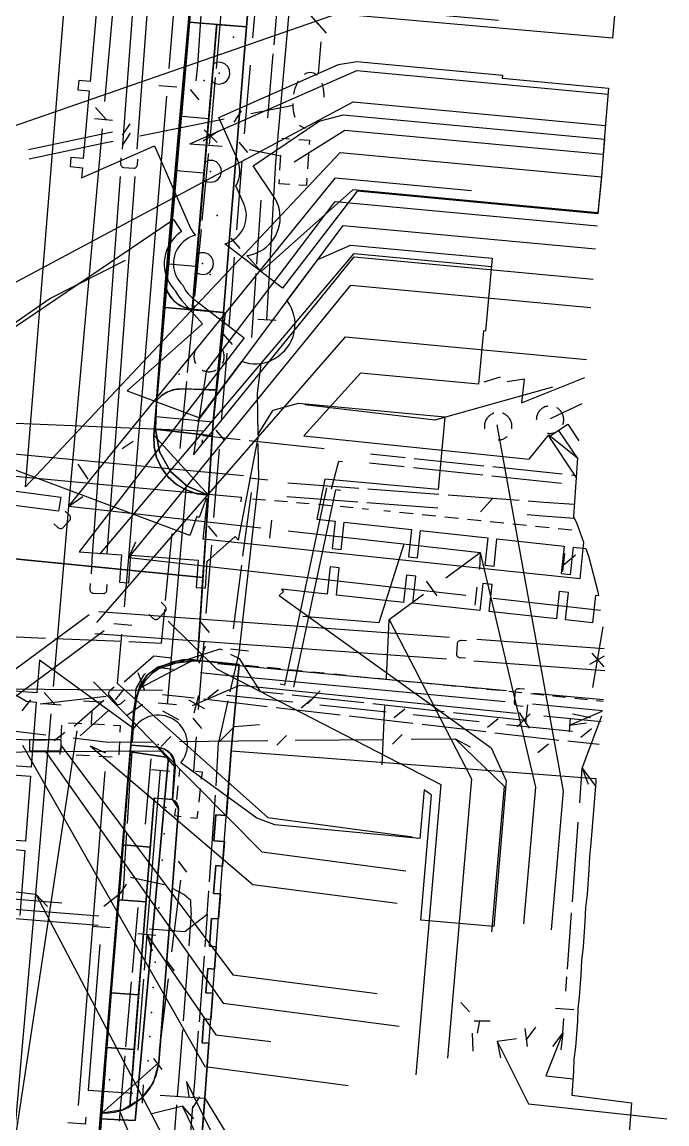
# Model space of a CAD drawing. Header units: metres. Extents: x 4550 to 4731, y 10605 to 11772.
# Drawn here: x 4633.3 to 4668.5, y 10907.3 to 10967.5 of the extents above; entities that cross this region are included whole.
import ezdxf

# ---------------------------------------------------------------- set-up
doc = ezdxf.new("R2010")
doc.units = ezdxf.units.M
for name, color, linetype in [('BOUNDARY', 7, 'Continuous'), ('BUILDING', 7, 'Continuous'), ('BUSH', 7, 'Continuous'), ('CURB', 7, 'Continuous'), ('ELECTR_CABLE', 7, 'Continuous'), ('ELECTR_CABLE_COMM', 7, 'Continuous'), ('GAS', 7, 'Continuous'), ('GRASS', 7, 'Continuous'), ('GROUND', 7, 'Continuous'), ('HEAT', 7, 'Continuous'), ('LAMP', 7, 'Continuous'), ('ROAD', 7, 'Continuous'), ('SEWER', 7, 'Continuous'), ('SIDEWALK_PATH', 7, 'Continuous'), ('TREE', 7, 'Continuous'), ('WATER_PIPELINE', 7, 'Continuous')]:
    doc.layers.add(name, color=color, linetype=linetype)

msp = doc.modelspace()

# ---------------------------------------------------------------- linework, layer by layer
at = {"layer": 'BOUNDARY'}
msp.add_lwpolyline([(4646.681, 10980.79), (4645.53, 10967.242), (4644.271, 10951.631), (4643.71, 10945.645), (4643.446, 10941.653), (4642.847, 10932.616), (4645.136, 10932.388), (4644.696, 10927.674), (4644.426, 10924.135), (4643.86, 10924.178), (4643.749, 10922.75), (4644.317, 10922.706), (4644.213, 10921.371), (4643.845, 10921.4), (4643.727, 10919.872), (4644.098, 10919.843), (4643.994, 10918.481), (4643.621, 10918.51), (4643.503, 10916.982), (4643.878, 10916.953), (4643.785, 10915.737), (4643.409, 10915.766), (4643.306, 10914.444), (4643.684, 10914.414), (4643.575, 10912.987), (4643.195, 10913.016), (4643.096, 10911.712), (4643.475, 10911.683), (4643.096, 10906.712)], dxfattribs=at)
at = {"layer": 'BUILDING'}
msp.add_lwpolyline([(4644.696, 10927.674), (4664.641, 10926.152), (4664.625, 10925.983), (4664.368, 10922.613), (4664.278, 10921.898), (4664.257, 10921.161), (4664.154, 10919.826), (4664.061, 10919.101), (4664.04, 10918.321), (4663.936, 10916.958), (4663.84, 10916.198), (4663.82, 10915.431), (4663.727, 10914.215), (4663.644, 10913.556), (4663.626, 10912.892), (4663.517, 10911.465), (4663.435, 10910.815), (4663.417, 10910.16), (4663.318, 10908.853), (4666.58, 10908.431), (4665.055, 10888.461), (4641.838, 10890.233)], close=True, dxfattribs=at)
at = {"layer": 'BUSH'}
for p in [(4641.125, 10924.567), (4641.024, 10923.133), (4640.923, 10921.699), (4640.738, 10919.089), (4640.529, 10916.11), (4640.433, 10914.739), (4640.336, 10913.367), (4640.243, 10912.044), (4640.151, 10910.72)]:
    msp.add_point(p, dxfattribs=at)
at = {"layer": 'CURB'}
for points in [[(4644.558, 10992.491), (4641.066, 10951.904)], [(4642.437, 10967.503), (4645.53, 10967.247)], [(4643.903, 10967.379), (4642.57, 10951.765)], [(4641.066, 10951.904), (4640.7, 10947.66), (4640.551, 10945.922)], [(4644.271, 10951.631), (4641.066, 10951.904)], [(4640.465, 10944.919), (4643.446, 10941.653)], [(4645.863, 10941.451), (4646.564, 10941.393)], [(4647.062, 10941.351), (4647.763, 10941.293)], [(4648.262, 10941.252), (4648.963, 10941.193)], [(4649.461, 10941.152), (4649.8, 10941.124), (4650.161, 10941.088)], [(4650.659, 10941.039), (4651.359, 10940.97)], [(4651.856, 10940.921), (4652.206, 10940.887)], [(4653.4, 10940.751), (4653.03, 10940.789)], [(4654.64, 10940.623), (4653.898, 10940.699)], [(4655.879, 10940.494), (4655.137, 10940.571)], [(4657.118, 10940.366), (4656.376, 10940.443)], [(4658.357, 10940.238), (4657.615, 10940.315)], [(4659.596, 10940.11), (4658.854, 10940.186)], [(4660.835, 10939.981), (4660.093, 10940.058)], [(4662.074, 10939.853), (4661.333, 10939.93)], [(4663.314, 10939.725), (4662.572, 10939.802)], [(4642.648, 10932.636), (4639.733, 10931.116)], [(4642.648, 10932.636), (4642.847, 10932.616)], [(4645.478, 10932.354), (4646.18, 10932.284)], [(4646.678, 10932.234), (4647.38, 10932.164)], [(4647.878, 10932.114), (4648.58, 10932.044)], [(4649.078, 10931.995), (4649.781, 10931.925)], [(4650.278, 10931.875), (4650.494, 10931.854), (4650.981, 10931.805)], [(4651.478, 10931.755), (4652.181, 10931.685)], [(4652.678, 10931.636), (4653.381, 10931.565)], [(4653.878, 10931.516), (4654.581, 10931.446)], [(4655.079, 10931.396), (4655.376, 10931.366), (4655.781, 10931.326)], [(4656.279, 10931.276), (4656.697, 10931.235), (4656.808, 10931.224), (4656.981, 10931.207)], [(4657.479, 10931.16), (4658.182, 10931.093)], [(4658.68, 10931.046), (4659.383, 10930.98)], [(4659.881, 10930.933), (4660.025, 10930.919), (4660.583, 10930.86)], [(4661.08, 10930.807), (4661.782, 10930.732)], [(4662.279, 10930.679), (4662.981, 10930.604)], [(4663.479, 10930.551), (4664.181, 10930.476)], [(4664.678, 10930.423), (4665.036, 10930.385)], [(4639.208, 10927.978), (4639.36, 10929.888)], [(4636.363, 10892.121), (4637.32, 10904.181), (4637.613, 10907.868), (4639.208, 10927.978)], [(4640.704, 10927.859), (4639.208, 10927.978)], [(4641.621, 10926.783), (4640.704, 10927.859)], [(4641.482, 10924.992), (4641.621, 10926.783)], [(4641.483, 10925.005), (4640.483, 10925.084), (4639.144, 10908.204)], [(4641.482, 10924.992), (4641.803, 10924.486)], [(4640.731, 10910.634), (4641.803, 10924.486)], [(4637.613, 10907.868), (4640.731, 10910.634)]]:
    msp.add_lwpolyline(points, dxfattribs=at)
at = {"layer": 'ELECTR_CABLE'}
for points in [[(4646.645, 10951.224), (4647.141, 10959.843), (4650.687, 10999.681)], [(4647.036, 10966.266), (4647.34, 10969.764)], [(4643.879, 10964.976), (4644.195, 10968.636)], [(4646.689, 10962.269), (4646.993, 10965.767)], [(4643.51, 10960.818), (4643.614, 10961.895), (4643.836, 10964.477)], [(4643.154, 10961.021), (4643.99, 10961.571)], [(4643.209, 10961.619), (4643.929, 10960.924)], [(4643.109, 10956.664), (4643.452, 10960.225), (4643.461, 10960.32)], [(4646.097, 10954.269), (4646.337, 10957.772)], [(4642.708, 10952.509), (4643.061, 10956.166)], [(4645.823, 10950.268), (4646.063, 10953.77)], [(4642.307, 10948.354), (4642.66, 10952.011)], [(4647.144, 10951.195), (4646.146, 10951.253)], [(4646.165, 10944.952), (4646.134, 10947.215), (4646.337, 10948.809)], [(4641.907, 10944.2), (4642.259, 10947.856)], [(4630.253, 10945.689), (4639.096, 10945.33), (4643.143, 10945.165)], [(4626.826, 10944.464), (4638.974, 10943.323), (4645.371, 10942.722)], [(4643.112, 10944.416), (4643.123, 10944.665)], [(4643.133, 10944.915), (4645.179, 10944.691)], [(4645.676, 10944.636), (4649.769, 10944.188)], [(4646.198, 10942.518), (4646.172, 10944.453)], [(4652.312, 10943.909), (4654.21, 10943.709)], [(4626.74, 10943.266), (4638.861, 10942.128), (4645.259, 10941.528)], [(4636.299, 10943.347), (4636.851, 10942.513)], [(4650.173, 10941.997), (4650.582, 10943.5), (4650.774, 10943.49)], [(4652.26, 10943.411), (4654.159, 10943.212)], [(4654.707, 10943.657), (4658.503, 10943.258)], [(4654.656, 10943.159), (4658.453, 10942.76)], [(4658.951, 10942.708), (4662.748, 10942.308)], [(4659.001, 10943.205), (4662.797, 10942.806)], [(4663.294, 10942.754), (4663.56, 10942.726)], [(4641.2, 10930.226), (4642.25, 10942.189)], [(4645.148, 10933.18), (4646.198, 10942.518)], [(4646.695, 10942.462), (4645.701, 10942.574)], [(4647.623, 10931.255), (4649.929, 10942.049)], [(4647.784, 10942.316), (4651.668, 10942.024)], [(4645.235, 10941.279), (4645.259, 10941.528)], [(4645.336, 10938.315), (4645.795, 10941.796)], [(4647.728, 10941.568), (4651.613, 10941.276)], [(4648.111, 10931.151), (4650.417, 10941.945)], [(4650.662, 10941.892), (4650.417, 10941.945)], [(4652.166, 10941.986), (4656.05, 10941.694)], [(4656.549, 10941.657), (4660.433, 10941.365)], [(4659.009, 10941.473), (4658.33, 10940.739)], [(4652.111, 10941.238), (4655.996, 10940.946)], [(4660.931, 10941.328), (4661.782, 10941.264), (4663.456, 10941.147)], [(4660.878, 10940.58), (4661.727, 10940.516), (4663.449, 10940.396)], [(4641.105, 10935.89), (4641.458, 10939.547)], [(4644.811, 10934.339), (4645.27, 10937.82)], [(4640.881, 10933.564), (4641.057, 10935.392)], [(4664.466, 10931.133), (4664.884, 10933.585), (4665.03, 10934.441)], [(4630.979, 10933.992), (4634.54, 10933.837)], [(4635.04, 10933.815), (4638.271, 10933.675), (4638.601, 10933.661)], [(4639.1, 10933.64), (4640.881, 10933.564)], [(4640.468, 10932.077), (4644.082, 10933.245), (4644.201, 10933.184)], [(4643.263, 10933.376), (4642.913, 10932.439)], [(4645.148, 10933.18), (4644.625, 10930.897)], [(4645.645, 10933.124), (4644.651, 10933.236)], [(4664.405, 10933.008), (4665.072, 10932.263)], [(4644.646, 10932.957), (4645.124, 10932.713), (4646.272, 10930.92), (4647.531, 10930.783)], [(4664.306, 10932.416), (4665.115, 10932.868)], [(4639.301, 10928.12), (4639.495, 10931.075), (4639.937, 10931.821), (4640.01, 10931.894)], [(4639.579, 10931.954), (4639.935, 10931.02)], [(4647.622, 10931.255), (4647.378, 10931.307)], [(4629.124, 10931.087), (4638.065, 10931.004), (4640.929, 10930.977)], [(4642.673, 10930.543), (4641.649, 10930.661), (4640.927, 10930.727)], [(4648.028, 10930.729), (4650.211, 10930.492), (4651.937, 10930.305)], [(4649.561, 10930.941), (4648.858, 10930.23)], [(4639.026, 10929.64), (4639.845, 10930.216)], [(4641.698, 10930.182), (4640.702, 10930.27)], [(4646.659, 10930.082), (4643.17, 10930.485)], [(4644.513, 10930.409), (4643.99, 10928.126)], [(4650.645, 10929.621), (4647.156, 10930.024)], [(4652.434, 10930.251), (4656.343, 10929.826)], [(4654.631, 10929.16), (4651.142, 10929.563)], [(4656.84, 10929.772), (4660.749, 10929.347)], [(4661.042, 10929.694), (4660.339, 10928.982)], [(4660.445, 10929.757), (4660.985, 10928.914)], [(4663.229, 10929.455), (4663.171, 10928.707)], [(4663.2, 10929.081), (4664.986, 10929.841)], [(4663.359, 10929.692), (4664.337, 10929.485)], [(4643.99, 10928.126), (4644.87, 10929.006), (4646.239, 10929.117)], [(4658.617, 10928.699), (4655.128, 10929.103)], [(4663.2, 10929.081), (4664.126, 10929.204)], [(4662.603, 10928.241), (4662.302, 10928.273), (4659.113, 10928.642)], [(4664.814, 10928.008), (4663.1, 10928.189)], [(4628.633, 10927.57), (4637.841, 10927.645), (4640.991, 10927.67)], [(4639.012, 10923.698), (4639.17, 10926.116), (4639.269, 10927.621)], [(4643.873, 10925.752), (4643.99, 10928.126)], [(4639.999, 10923.665), (4640.31, 10927.227)], [(4640.076, 10917.624), (4640.777, 10925.971), (4640.829, 10926.588)], [(4641.327, 10926.546), (4640.331, 10926.63)], [(4643.506, 10920.511), (4643.839, 10925.253)], [(4638.851, 10921.237), (4638.979, 10923.199)], [(4638.851, 10921.237), (4638.814, 10920.679), (4638.721, 10919.492)], [(4637.733, 10919.174), (4638.68, 10919.923), (4638.965, 10920.385)], [(4641.028, 10920.351), (4639.188, 10920.747)], [(4640.227, 10917.931), (4642.159, 10917.798), (4643.382, 10918.746), (4643.471, 10920.013)], [(4642.51, 10918.816), (4642.484, 10919.495), (4642.109, 10919.82), (4641.478, 10920.136)], [(4637.452, 10918.624), (4624.958, 10919.622)], [(4635.436, 10919.35), (4631.838, 10919.625)], [(4637.412, 10918.126), (4624.918, 10919.124)], [(4639.29, 10915.546), (4639.601, 10919.108)], [(4642.51, 10918.814), (4642.373, 10917.013)], [(4643.382, 10918.748), (4643.244, 10916.947)], [(4640.574, 10917.582), (4639.578, 10917.666)], [(4640.076, 10917.624), (4639.928, 10915.687)], [(4640.076, 10917.624), (4643.843, 10912.137), (4646.856, 10911.775)], [(4640.076, 10917.624), (4640.379, 10916.741)], [(4642.335, 10916.515), (4642.06, 10912.913)], [(4643.206, 10916.448), (4642.932, 10912.846)], [(4638.935, 10911.486), (4639.246, 10915.048)], [(4639.89, 10915.188), (4639.595, 10911.314)], [(4642.022, 10912.415), (4641.81, 10909.625), (4641.746, 10908.813)], [(4642.894, 10912.348), (4642.681, 10909.557), (4642.618, 10908.746)], [(4638.582, 10907.426), (4638.622, 10907.895), (4638.892, 10910.988)], [(4642.245, 10909.591), (4644.894, 10904.197), (4648.59, 10903.754)], [(4642.245, 10909.591), (4642.374, 10908.763)], [(4641.707, 10908.314), (4641.426, 10904.713)], [(4638.622, 10907.895), (4642.75, 10898.147), (4646.442, 10897.663)], [(4642.579, 10908.248), (4642.297, 10904.646)]]:
    msp.add_lwpolyline(points, dxfattribs=at)
at = {"layer": 'ELECTR_CABLE_COMM'}
for points in [[(4645.879, 10966.651), (4646.203, 10970.401)], [(4622.734, 10958.335), (4651.474, 10968.308), (4659.301, 10967.619)], [(4643.041, 10968.184), (4642.84, 10965.13), (4642.76, 10964.289)], [(4648.937, 10967.982), (4649.426, 10967.413)], [(4649.399, 10967.464), (4649.888, 10966.895)], [(4649.586, 10966.431), (4649.453, 10964.682)], [(4645.426, 10961.406), (4645.75, 10965.156)], [(4642.434, 10960.852), (4651.557, 10964.855), (4665.299, 10963.572)], [(4648.694, 10964.66), (4648.827, 10964.741), (4649.019, 10964.779), (4649.207, 10964.737), (4649.379, 10964.618), (4649.393, 10964.6)], [(4642.451, 10963.831), (4642.928, 10963.254)], [(4648.112, 10963.559), (4648.112, 10963.56), (4648.195, 10963.892), (4648.314, 10964.19), (4648.372, 10964.285)], [(4649.645, 10964.173), (4649.724, 10963.876), (4649.761, 10963.542), (4649.759, 10963.41)], [(4629.808, 10951.652), (4651.353, 10963.144), (4665.16, 10961.855)], [(4645.245, 10962.66), (4644.83, 10962.036)], [(4648.073, 10962.957), (4645.773, 10962.496)], [(4648.19, 10962.3), (4648.12, 10962.536), (4648.074, 10962.864), (4648.073, 10963.062)], [(4639.152, 10961.949), (4638.736, 10961.326)], [(4644.302, 10962.201), (4639.701, 10961.279)], [(4638.209, 10961.49), (4637.569, 10961.362), (4633.604, 10960.527)], [(4639.173, 10961.444), (4638.757, 10960.82)], [(4648.14, 10959.86), (4650.915, 10961.6), (4665.034, 10960.282)], [(4648.776, 10961.695), (4648.66, 10961.721), (4648.484, 10961.825), (4648.442, 10961.874)], [(4638.23, 10960.984), (4637.669, 10960.872), (4633.637, 10960.023)], [(4642.434, 10960.852), (4644.193, 10960.722)], [(4645.603, 10960.372), (4645.121, 10960.945)], [(4647.469, 10961.154), (4647.885, 10961.128)], [(4648.384, 10961.097), (4648.966, 10961.061), (4648.951, 10960.812)], [(4645.68, 10960.545), (4647.409, 10960.196)], [(4647.36, 10959.408), (4647.412, 10960.239)], [(4648.92, 10960.312), (4648.868, 10959.481)], [(4644.999, 10956.159), (4645.298, 10959.911)], [(4647.896, 10958.623), (4647.314, 10958.659), (4647.329, 10958.908)], [(4648.837, 10958.982), (4648.811, 10958.566), (4648.395, 10958.592)], [(4645.183, 10955.126), (4644.697, 10955.697)], [(4629.643, 10948.86), (4634.772, 10952.4), (4638.908, 10954.5)], [(4644.582, 10950.911), (4644.741, 10952.908), (4644.88, 10954.664)], [(4644.765, 10949.879), (4644.279, 10950.449)], [(4644.164, 10945.664), (4644.463, 10949.416)], [(4644.347, 10944.631), (4643.861, 10945.201)], [(4643.746, 10940.416), (4644.045, 10944.169)], [(4643.93, 10939.383), (4643.443, 10939.954)], [(4643.328, 10935.169), (4643.627, 10938.921)], [(4643.512, 10934.136), (4643.025, 10934.706)], [(4642.91, 10929.921), (4643.209, 10933.673)], [(4634.247, 10930.24), (4637.854, 10930.655)], [(4638.366, 10930.448), (4638.832, 10931.035)], [(4643.407, 10930.559), (4643.99, 10931.031)], [(4644.444, 10930.717), (4648.055, 10930.339)], [(4633.269, 10929.861), (4633.735, 10930.448)], [(4648.51, 10930.025), (4649.092, 10930.497)], [(4649.547, 10930.183), (4652.331, 10929.892), (4653.158, 10929.805)], [(4643.094, 10928.888), (4642.608, 10929.459)], [(4653.613, 10929.491), (4654.195, 10929.963)], [(4654.65, 10929.649), (4658.261, 10929.272)], [(4658.716, 10928.958), (4659.298, 10929.43)], [(4630.749, 10928.997), (4634.561, 10928.547)], [(4659.753, 10929.116), (4663.364, 10928.738)], [(4663.82, 10928.422), (4664.399, 10928.898)], [(4630.703, 10928.362), (4634.54, 10928.248)], [(4635.012, 10928.227), (4635.6, 10928.691)], [(4636.051, 10928.371), (4637.957, 10928.146)], [(4640.859, 10927.909), (4641.384, 10928.445)], [(4641.871, 10928.184), (4646.7, 10928.232)], [(4642.642, 10926.55), (4642.791, 10928.426)], [(4647.187, 10927.971), (4647.712, 10928.507)], [(4648.199, 10928.246), (4653.028, 10928.294)], [(4653.515, 10928.033), (4654.04, 10928.569)], [(4654.528, 10928.308), (4656.942, 10928.332)], [(4656.942, 10928.332), (4659.612, 10925.744), (4658.921, 10917.774)], [(4656.942, 10928.332), (4657.762, 10927.885)], [(4637.957, 10928.146), (4640.371, 10928.17)], [(4661.467, 10927.584), (4662.05, 10928.056)], [(4641.873, 10926.635), (4641.831, 10926.259)], [(4643.071, 10926.111), (4643.114, 10926.497), (4642.747, 10926.538)], [(4641.776, 10925.762), (4641.692, 10925.009)], [(4642.932, 10924.862), (4643.015, 10925.614)], [(4641.637, 10924.512), (4641.594, 10924.126), (4641.961, 10924.085)], [(4642.458, 10924.03), (4642.835, 10923.988), (4642.877, 10924.365)], [(4642.268, 10921.045), (4641.808, 10921.637)], [(4641.454, 10916.689), (4641.945, 10920.597)], [(4641.591, 10915.649), (4641.131, 10916.241)], [(4640.777, 10911.293), (4641.268, 10915.201)], [(4640.914, 10910.253), (4640.454, 10910.845)], [(4642.579, 10908.12), (4642.97, 10908.76)], [(4640.345, 10907.851), (4642.046, 10908.264)], [(4642.013, 10908.256), (4644.696, 10902.744), (4648.494, 10902.288)], [(4642.013, 10908.256), (4642.631, 10907.556)]]:
    msp.add_lwpolyline(points, dxfattribs=at)
at = {"layer": 'GAS'}
for points in [[(4665.728, 10968.723), (4665.544, 10966.636), (4651.292, 10967.891)], [(4637.303, 10967.966), (4636.975, 10964.255), (4636.353, 10964.31), (4636.303, 10963.812), (4636.931, 10963.757), (4636.603, 10960.045), (4635.928, 10960.105), (4635.878, 10959.607), (4636.559, 10959.547), (4636.51, 10958.987), (4640.491, 10960.743), (4642.456, 10956.287), (4642.527, 10956.146), (4642.61, 10956.014), (4642.707, 10955.89), (4642.74, 10955.855), (4642.62, 10955.821), (4642.474, 10955.764), (4642.334, 10955.692), (4642.202, 10955.607), (4642.078, 10955.51), (4641.965, 10955.401), (4641.863, 10955.282), (4641.774, 10955.153), (4641.697, 10955.016), (4641.634, 10954.872), (4641.586, 10954.723), (4641.552, 10954.569), (4641.534, 10954.413), (4641.531, 10954.256), (4641.543, 10954.1), (4641.571, 10953.945), (4641.614, 10953.794), (4641.671, 10953.648), (4641.743, 10953.508), (4641.827, 10953.376), (4641.925, 10953.253), (4642.033, 10953.14), (4642.048, 10953.127), (4642.08, 10953.046), (4642.152, 10952.906), (4642.236, 10952.774), (4642.334, 10952.651), (4642.442, 10952.538), (4642.562, 10952.436), (4645.402, 10950.245), (4636.384, 10938.555), (4638.696, 10938.393), (4638.591, 10936.897), (4639.09, 10936.862), (4639.195, 10938.358), (4642.887, 10938.1), (4642.782, 10936.604), (4643.281, 10936.569), (4643.385, 10938.065), (4643.406, 10938.064), (4644.915, 10939.391), (4645.092, 10939.189), (4646.22, 10945.064), (4646.983, 10946.286), (4648.37, 10946.678), (4656.378, 10945.931), (4656.006, 10941.948), (4649.806, 10942.527), (4649.383, 10940.325), (4650.377, 10940.217), (4650.215, 10938.726), (4650.712, 10938.672), (4650.874, 10940.163), (4654.553, 10939.764), (4654.392, 10938.272), (4654.889, 10938.218), (4655.05, 10939.71), (4658.73, 10939.31), (4658.568, 10937.819), (4659.065, 10937.765), (4659.227, 10939.256), (4662.906, 10938.857), (4662.744, 10937.366), (4663.241, 10937.312), (4663.403, 10938.803), (4664.085, 10938.729), (4664.255, 10938.26), (4664.736, 10936.365), (4664.771, 10936.14), (4664.609, 10936.158), (4664.447, 10934.666), (4662.972, 10934.826), (4663.133, 10936.318), (4662.636, 10936.372), (4662.475, 10934.88), (4658.795, 10935.28), (4658.957, 10936.771), (4658.46, 10936.825), (4658.298, 10935.334), (4654.619, 10935.733), (4654.781, 10937.224), (4654.284, 10937.278), (4654.122, 10935.787), (4650.443, 10936.186), (4650.604, 10937.677), (4650.107, 10937.731), (4649.945, 10936.24), (4647.448, 10936.511), (4647.557, 10936.388), (4647.307, 10936.168), (4658.912, 10927.829), (4659.738, 10926.032), (4659.047, 10918.07), (4655.062, 10918.415), (4655.654, 10925.245), (4655.248, 10925.537), (4655, 10922.884), (4647.078, 10923.624), (4646.089, 10923.997), (4641.945, 10927.005), (4642, 10927.08), (4642.086, 10927.212), (4642.158, 10927.351), (4642.217, 10927.497), (4642.261, 10927.647), (4642.29, 10927.802), (4642.304, 10927.958), (4642.302, 10928.115), (4642.285, 10928.271), (4642.253, 10928.425), (4642.206, 10928.575), (4642.145, 10928.719), (4642.069, 10928.857), (4641.981, 10928.987), (4641.88, 10929.107), (4641.768, 10929.217), (4641.645, 10929.315), (4641.514, 10929.401), (4641.375, 10929.474), (4641.229, 10929.532), (4641.078, 10929.576), (4640.924, 10929.605), (4640.768, 10929.619), (4640.611, 10929.618), (4640.454, 10929.601), (4640.301, 10929.569), (4640.151, 10929.521), (4640.007, 10929.46), (4639.869, 10929.385), (4639.739, 10929.296), (4639.619, 10929.195), (4639.509, 10929.083), (4639.411, 10928.961), (4639.356, 10928.886), (4634.204, 10932.627), (4634.084, 10931.067), (4634.066, 10930.834), (4632.57, 10930.949)], [(4632.569, 10930.933), (4633.497, 10930.376), (4634.028, 10930.335), (4633.753, 10926.779), (4632.258, 10926.894)], [(4632.219, 10926.396), (4633.715, 10926.28), (4633.441, 10922.724), (4632.896, 10922.766)], [(4632.863, 10922.267), (4633.403, 10922.225), (4633.254, 10920.298), (4633.13, 10918.671)]]:
    msp.add_lwpolyline(points, dxfattribs=at)
msp.add_lwpolyline([(4650.566, 10965.188), (4651.559, 10965.349), (4659.524, 10964.606), (4659.509, 10964.444), (4665.325, 10963.9), (4665.168, 10961.942), (4665.081, 10961.015), (4665.093, 10961.014), (4664.934, 10959.051), (4664.746, 10957.029), (4651.582, 10958.258), (4647.495, 10952.959), (4644.341, 10955.391), (4644.419, 10955.412), (4644.566, 10955.469), (4644.706, 10955.539), (4644.839, 10955.623), (4644.963, 10955.719), (4645.077, 10955.827), (4645.18, 10955.946), (4645.27, 10956.074), (4645.348, 10956.211), (4645.412, 10956.354), (4645.461, 10956.503), (4645.496, 10956.656), (4645.516, 10956.812), (4645.52, 10956.969), (4645.508, 10957.126), (4645.482, 10957.28), (4645.44, 10957.432), (4645.384, 10957.578), (4644.952, 10958.557), (4644.992, 10958.627), (4645.056, 10958.77), (4645.105, 10958.919), (4645.14, 10959.072), (4645.16, 10959.228), (4645.164, 10959.385), (4645.152, 10959.542), (4645.126, 10959.696), (4645.084, 10959.848), (4645.028, 10959.994), (4644.013, 10962.296)], close=True, dxfattribs=at)
at = {"layer": 'GRASS'}
for points in [[(4645.53, 10967.242), (4642.35, 10967.51), (4642.333, 10967.324), (4641.876, 10962.253), (4641.087, 10953.079), (4641.172, 10952.823), (4641.402, 10952.437), (4641.721, 10952.129), (4642.108, 10951.916), (4642.545, 10951.81), (4644.271, 10951.631)], [(4642.408, 10967.51), (4641.966, 10962.365), (4643.46, 10962.237), (4643.903, 10967.382)], [(4642.56, 10951.775), (4643.634, 10964.261), (4643.718, 10965.233), (4643.893, 10967.265), (4643.903, 10967.381), (4645.53, 10967.241), (4644.271, 10951.631)], [(4643.719, 10965.234), (4643.636, 10964.259), (4643.828, 10964.15), (4644.04, 10964.117), (4644.25, 10964.161), (4644.435, 10964.281), (4644.565, 10964.459), (4644.621, 10964.666), (4644.601, 10964.879), (4644.503, 10965.077), (4644.341, 10965.227), (4644.141, 10965.305), (4643.927, 10965.309)], [(4643.46, 10962.237), (4643.203, 10959.248), (4641.708, 10959.376), (4641.966, 10962.365)], [(4643.262, 10959.871), (4643.178, 10958.89), (4643.37, 10958.783), (4643.581, 10958.752), (4643.79, 10958.796), (4643.975, 10958.916), (4644.104, 10959.094), (4644.16, 10959.3), (4644.14, 10959.513), (4644.042, 10959.71), (4643.881, 10959.86), (4643.683, 10959.939), (4643.469, 10959.944)], [(4641.708, 10959.376), (4641.271, 10954.295), (4642.766, 10954.167), (4643.203, 10959.248)], [(4642.831, 10954.829), (4642.747, 10953.844), (4642.939, 10953.738), (4643.15, 10953.708), (4643.358, 10953.753), (4643.542, 10953.873), (4643.67, 10954.051), (4643.725, 10954.257), (4643.706, 10954.468), (4643.609, 10954.665), (4643.448, 10954.815), (4643.251, 10954.895), (4643.038, 10954.901)], [(4642.766, 10954.167), (4642.56, 10951.775), (4641.066, 10951.904), (4641.271, 10954.295)], [(4643.71, 10945.645), (4640.574, 10945.92), (4640.994, 10951.896), (4641.088, 10953.075), (4641.257, 10952.652), (4641.528, 10952.295), (4641.884, 10952.023), (4642.306, 10951.852), (4644.359, 10951.622)], [(4643.874, 10947.398), (4641.864, 10947.459), (4641.508, 10947.397), (4641.174, 10947.267), (4640.872, 10947.073), (4640.613, 10946.821), (4640.545, 10945.246), (4643.66, 10944.891), (4643.71, 10945.645)], [(4640.545, 10945.246), (4640.574, 10945.92), (4640.465, 10944.924), (4640.476, 10944.301), (4640.613, 10943.699), (4640.87, 10943.138), (4641.24, 10942.637), (4641.705, 10942.222), (4642.24, 10941.914), (4642.826, 10941.722), (4643.446, 10941.653), (4642.287, 10942.135), (4641.374, 10942.948), (4640.772, 10944.012)], [(4640.801, 10922.284), (4641.265, 10927.313), (4639.173, 10927.614), (4637.775, 10910.859), (4637.522, 10907.548), (4639.433, 10907.466)], [(4641.621, 10926.783), (4641.574, 10927.178), (4641.385, 10927.511), (4641.085, 10927.75), (4640.704, 10927.859), (4639.208, 10927.978), (4638.775, 10922.522), (4640.271, 10922.403), (4640.484, 10925.095), (4641.484, 10925.016)], [(4641.803, 10924.486), (4641.789, 10924.647), (4641.726, 10924.792), (4641.622, 10924.91), (4641.482, 10924.992), (4641.594, 10926.814), (4641.538, 10927.199), (4641.347, 10927.524), (4641.049, 10927.756), (4640.674, 10927.862), (4639.208, 10927.978), (4639.179, 10927.613), (4641.265, 10927.313), (4640.801, 10922.284), (4639.525, 10908.454), (4639.999, 10908.891), (4640.365, 10909.413), (4640.612, 10910), (4640.731, 10910.634)], [(4641.484, 10925.016), (4641.622, 10924.911), (4641.726, 10924.792), (4641.789, 10924.647), (4641.803, 10924.486), (4640.731, 10910.634), (4640.577, 10909.891), (4640.249, 10909.221), (4639.765, 10908.652), (4639.145, 10908.215), (4640.484, 10925.095)], [(4638.775, 10922.522), (4638.538, 10919.532), (4640.033, 10919.413), (4640.271, 10922.403)], [(4638.538, 10919.532), (4638.135, 10914.447), (4639.63, 10914.329), (4640.033, 10919.413)], [(4638.135, 10914.447), (4637.897, 10911.457), (4639.393, 10911.338), (4639.63, 10914.329)], [(4637.897, 10911.457), (4637.613, 10907.868), (4638.011, 10907.878), (4638.402, 10907.939), (4638.782, 10908.052), (4639.145, 10908.215), (4639.393, 10911.338)]]:
    msp.add_lwpolyline(points, close=True, dxfattribs=at)
at = {"layer": 'GROUND'}
for points in [[(4646.681, 10980.79), (4645.53, 10967.242), (4644.271, 10951.632), (4644.207, 10951.637), (4642.545, 10951.81), (4642.108, 10951.916), (4641.721, 10952.129), (4641.402, 10952.437), (4641.172, 10952.823), (4641.15, 10952.889), (4642.408, 10967.505), (4645.53, 10967.247), (4647.621, 10991.861)], [(4637.613, 10907.868), (4639.179, 10927.613), (4641.265, 10927.313), (4640.801, 10922.284), (4639.529, 10908.501), (4638.764, 10908.045)]]:
    msp.add_lwpolyline(points, close=True, dxfattribs=at)
at = {"layer": 'HEAT'}
msp.add_lwpolyline([(4649.508, 10962.099), (4650.813, 10962.433), (4665.1, 10961.099), (4664.938, 10959.099), (4664.751, 10957.089), (4651.337, 10958.341), (4646.323, 10953.876), (4645.551, 10954.744), (4645.69, 10954.765), (4645.889, 10954.816), (4646.083, 10954.887), (4646.269, 10954.976), (4646.445, 10955.083), (4646.61, 10955.206), (4646.762, 10955.345), (4646.9, 10955.499), (4647.022, 10955.665), (4647.127, 10955.842), (4647.214, 10956.029), (4647.282, 10956.223), (4647.331, 10956.423), (4647.361, 10956.627), (4647.37, 10956.833), (4647.359, 10957.039), (4647.327, 10957.243), (4647.276, 10957.442), (4647.206, 10957.636), (4647.117, 10957.822), (4647.01, 10957.998), (4645.891, 10959.656)], close=True, dxfattribs=at)
msp.add_lwpolyline([(4631.026, 10949.618), (4641.534, 10956.714), (4641.978, 10956.057), (4641.894, 10956.002), (4641.734, 10955.873), (4641.587, 10955.728), (4641.455, 10955.57), (4641.339, 10955.4), (4641.24, 10955.219), (4641.159, 10955.029), (4641.098, 10954.833), (4641.056, 10954.631), (4641.034, 10954.426), (4641.032, 10954.22), (4641.05, 10954.015), (4641.089, 10953.812), (4641.147, 10953.615), (4641.224, 10953.423), (4641.319, 10953.241), (4641.432, 10953.069), (4641.562, 10952.908), (4641.628, 10952.834), (4641.633, 10952.821), (4641.728, 10952.639), (4641.841, 10952.467), (4641.971, 10952.306), (4643.116, 10951.02), (4638.994, 10947.351), (4642.951, 10945.871), (4645.265, 10948.962), (4645.289, 10948.952), (4645.486, 10948.891), (4645.688, 10948.849), (4645.892, 10948.827), (4646.099, 10948.825), (4646.304, 10948.843), (4646.506, 10948.881), (4646.704, 10948.94), (4646.895, 10949.017), (4647.078, 10949.112), (4647.25, 10949.225), (4647.411, 10949.355), (4647.444, 10949.388), (4647.481, 10949.418), (4647.628, 10949.562), (4647.761, 10949.72), (4647.877, 10949.891), (4647.975, 10950.071), (4648.056, 10950.261), (4648.117, 10950.458), (4648.159, 10950.66), (4648.181, 10950.865), (4648.183, 10951.071), (4648.165, 10951.276), (4648.126, 10951.478), (4648.068, 10951.676), (4647.991, 10951.867), (4647.896, 10952.05), (4647.783, 10952.222), (4647.742, 10952.272), (4649.429, 10954.527), (4651.216, 10955.32), (4658.971, 10954.596), (4658.599, 10950.613), (4658.485, 10950.624), (4658.214, 10947.715), (4651.755, 10948.318), (4648.666, 10944.894), (4660.984, 10943.605), (4662.07, 10944.944), (4663.624, 10943.684), (4663.411, 10940.475), (4663.59, 10940.098), (4663.962, 10939.069), (4663.754, 10937.081), (4643.163, 10939.237), (4643.393, 10941.434), (4643.322, 10941.461), (4642.936, 10940.431), (4642.806, 10940.479), (4642.421, 10939.449), (4630.11, 10944.054)], dxfattribs=at)
at = {"layer": 'LAMP'}
for p in [(4641.849, 10948.263), (4638.039, 10909.675)]:
    msp.add_point(p, dxfattribs=at)
at = {"layer": 'ROAD'}
for points in [[(4633.923, 10996.784), (4628.959, 10938.552), (4643.146, 10937.137), (4643.446, 10941.653), (4642.827, 10941.722), (4642.241, 10941.914), (4641.707, 10942.221), (4641.242, 10942.635), (4640.872, 10943.136), (4640.614, 10943.696), (4640.477, 10944.296), (4640.465, 10944.919), (4640.615, 10946.664), (4644.558, 10992.491)], [(4631.553, 10968.215), (4630.817, 10959.699), (4629.918, 10949.35), (4628.982, 10938.55), (4643.146, 10937.137), (4643.446, 10941.653), (4642.287, 10942.135), (4641.374, 10942.948), (4640.772, 10944.012), (4640.545, 10945.246), (4640.613, 10946.821), (4641.084, 10953.087), (4641.876, 10962.253), (4642.333, 10967.324), (4642.872, 10973.3)], [(4635.403, 10880.015), (4639.36, 10929.888), (4639.466, 10930.477), (4639.685, 10931.028), (4640.008, 10931.525), (4640.427, 10931.953), (4640.922, 10932.289), (4641.469, 10932.518), (4642.05, 10932.636), (4642.648, 10932.636), (4642.847, 10932.616), (4643.146, 10937.137), (4628.959, 10938.552)], [(4633.962, 10860.411), (4637.574, 10908.237), (4639.173, 10927.614), (4639.372, 10929.633), (4639.519, 10930.506), (4639.696, 10931.22), (4640.096, 10931.812), (4640.672, 10932.236), (4641.378, 10932.442), (4642.847, 10932.616), (4643.146, 10937.137), (4628.982, 10938.55)]]:
    msp.add_lwpolyline(points, dxfattribs=at)
at = {"layer": 'SEWER'}
for points in [[(4637.789, 10963.166), (4639.633, 10983.798)], [(4638.755, 10960.562), (4640.293, 10981.25)], [(4639.557, 10960.557), (4641.089, 10981.17)], [(4633.45, 10942.105), (4635.72, 10970.305)], [(4637.856, 10962.185), (4637.274, 10962.84)], [(4637.221, 10962.242), (4638.207, 10962.153)], [(4635.812, 10941.04), (4637.656, 10961.672)], [(4633.45, 10942.105), (4650.658, 10960.385), (4664.934, 10959.053)], [(4638.658, 10960.085), (4638.638, 10959.808), (4638.637, 10959.769), (4638.642, 10959.738), (4638.65, 10959.696), (4638.666, 10959.658), (4638.684, 10959.629), (4638.712, 10959.602), (4638.743, 10959.579), (4638.77, 10959.57), (4638.797, 10959.564), (4639.38, 10959.52), (4639.406, 10959.523), (4639.427, 10959.528), (4639.453, 10959.54), (4639.473, 10959.555), (4639.497, 10959.576), (4639.52, 10959.6), (4639.536, 10959.631), (4639.555, 10959.675), (4639.562, 10959.711), (4639.585, 10960.02)], [(4635.812, 10941.04), (4650.396, 10959.002), (4657.84, 10958.307)], [(4637.107, 10938.379), (4638.644, 10959.067)], [(4637.914, 10938.448), (4639.446, 10959.061)], [(4643.325, 10948.408), (4650.382, 10957.703), (4664.718, 10956.365)], [(4642.843, 10945.665), (4650.823, 10956.392), (4664.616, 10955.104)], [(4637.51, 10938.413), (4651.411, 10954.855), (4658.94, 10954.152)], [(4642.627, 10943.856), (4651.409, 10954.683), (4664.484, 10953.463)], [(4637.337, 10934.685), (4650.949, 10950.3), (4664.119, 10949.07)], [(4642.748, 10949.605), (4642.732, 10949.573), (4642.711, 10949.526), (4642.693, 10949.477), (4642.679, 10949.427), (4642.667, 10949.376), (4642.659, 10949.325), (4642.654, 10949.273), (4642.653, 10949.221), (4642.654, 10949.169), (4642.659, 10949.117), (4642.667, 10949.066), (4642.679, 10949.015), (4642.693, 10948.965), (4642.711, 10948.916), (4642.732, 10948.868), (4642.748, 10948.836)], [(4644.213, 10948.836), (4644.23, 10948.868), (4644.25, 10948.916), (4644.268, 10948.965), (4644.282, 10949.015), (4644.294, 10949.066), (4644.302, 10949.117), (4644.307, 10949.169), (4644.308, 10949.221), (4644.307, 10949.273), (4644.302, 10949.325), (4644.294, 10949.376), (4644.282, 10949.427), (4644.268, 10949.477), (4644.25, 10949.526), (4644.23, 10949.573), (4644.213, 10949.605)], [(4643.325, 10948.408), (4642.627, 10943.856)], [(4643.096, 10948.488), (4643.128, 10948.472), (4643.176, 10948.451), (4643.225, 10948.434), (4643.275, 10948.419), (4643.325, 10948.408), (4643.377, 10948.4), (4643.429, 10948.395), (4643.481, 10948.393), (4643.533, 10948.395), (4643.584, 10948.4), (4643.636, 10948.408), (4643.686, 10948.419), (4643.736, 10948.434), (4643.785, 10948.451), (4643.833, 10948.472), (4643.865, 10948.488)], [(4659.399, 10948.1), (4658.51, 10947.815)], [(4660.561, 10946.701), (4664.026, 10948.08)], [(4662.264, 10947.559), (4655.824, 10945.752), (4648.715, 10946.578)], [(4660.708, 10947.985), (4659.785, 10947.838)], [(4660.708, 10947.985), (4660.561, 10946.701)], [(4662.008, 10946.513), (4661.997, 10946.511), (4661.945, 10946.501), (4661.895, 10946.486), (4661.846, 10946.468), (4661.798, 10946.447), (4661.752, 10946.422), (4661.708, 10946.395), (4661.665, 10946.364), (4661.625, 10946.33), (4661.587, 10946.294), (4661.552, 10946.255), (4661.52, 10946.214), (4661.491, 10946.17), (4661.465, 10946.125), (4661.442, 10946.078), (4661.422, 10946.029), (4661.406, 10945.98), (4661.393, 10945.929), (4661.384, 10945.877), (4661.379, 10945.825), (4661.377, 10945.773), (4661.377, 10945.761)], [(4662.148, 10945.846), (4663.892, 10946.655)], [(4662.827, 10945.506), (4662.832, 10945.516), (4662.848, 10945.566), (4662.861, 10945.617), (4662.87, 10945.669), (4662.875, 10945.721), (4662.877, 10945.773), (4662.875, 10945.825), (4662.87, 10945.877), (4662.861, 10945.929), (4662.848, 10945.98), (4662.832, 10946.03), (4662.812, 10946.078), (4662.789, 10946.125), (4662.763, 10946.17), (4662.734, 10946.214), (4662.701, 10946.255), (4662.666, 10946.294), (4662.629, 10946.33), (4662.589, 10946.364), (4662.546, 10946.395), (4662.502, 10946.422), (4662.492, 10946.428)], [(4659.046, 10946.124), (4659.034, 10946.121), (4658.986, 10946.101), (4658.939, 10946.078), (4658.893, 10946.052), (4658.85, 10946.023), (4658.809, 10945.99), (4658.77, 10945.955), (4658.734, 10945.918), (4658.7, 10945.878), (4658.669, 10945.835), (4658.641, 10945.791), (4658.617, 10945.745), (4658.596, 10945.697), (4658.578, 10945.648), (4658.563, 10945.597), (4658.552, 10945.546), (4658.545, 10945.494), (4658.541, 10945.442), (4658.541, 10945.39), (4658.545, 10945.338), (4658.552, 10945.286), (4658.555, 10945.274)], [(4660.027, 10945.274), (4660.03, 10945.286), (4660.037, 10945.338), (4660.04, 10945.39), (4660.04, 10945.442), (4660.037, 10945.494), (4660.03, 10945.546), (4660.019, 10945.597), (4660.004, 10945.648), (4659.986, 10945.697), (4659.965, 10945.745), (4659.94, 10945.791), (4659.913, 10945.835), (4659.882, 10945.878), (4659.848, 10945.918), (4659.812, 10945.955), (4659.773, 10945.99), (4659.732, 10946.023), (4659.688, 10946.052), (4659.643, 10946.078), (4659.596, 10946.101), (4659.547, 10946.121), (4659.536, 10946.124)], [(4659.214, 10945.494), (4662.843, 10925.466), (4662.185, 10917.883)], [(4661.997, 10945.034), (4662.049, 10945.027), (4662.101, 10945.023), (4662.153, 10945.023), (4662.206, 10945.027), (4662.257, 10945.034), (4662.309, 10945.045), (4662.359, 10945.06), (4662.408, 10945.078), (4662.456, 10945.099), (4662.502, 10945.123), (4662.512, 10945.13)], [(4662.081, 10944.844), (4663.097, 10945.52), (4663.701, 10944.611)], [(4662.589, 10945.182), (4663.622, 10943.658)], [(4638.724, 10944.197), (4639.328, 10944.603)], [(4659.291, 10944.666), (4659.343, 10944.668), (4659.395, 10944.673), (4659.447, 10944.682), (4659.498, 10944.695), (4659.547, 10944.711), (4659.596, 10944.731), (4659.643, 10944.754), (4659.688, 10944.78), (4659.732, 10944.809), (4659.773, 10944.841), (4659.782, 10944.849)], [(4663.554, 10942.627), (4662.081, 10944.844)], [(4620.333, 10942.692), (4620.476, 10943.518), (4635.371, 10941.537), (4635.249, 10940.778), (4620.333, 10942.692)], [(4635.812, 10941.04), (4636.573, 10941.581)], [(4634.972, 10931.187), (4635.812, 10941.04)], [(4635.812, 10941.04), (4646.311, 10939.858)], [(4634.993, 10940.079), (4635.198, 10939.892), (4635.228, 10939.868), (4635.255, 10939.853), (4635.293, 10939.834), (4635.333, 10939.823), (4635.367, 10939.819), (4635.406, 10939.824), (4635.443, 10939.834), (4635.466, 10939.85), (4635.488, 10939.867), (4635.882, 10940.3), (4635.895, 10940.322), (4635.904, 10940.342), (4635.911, 10940.37), (4635.911, 10940.394), (4635.91, 10940.426), (4635.905, 10940.459), (4635.891, 10940.491), (4635.867, 10940.533), (4635.843, 10940.561), (4635.614, 10940.77)], [(4646.89, 10940.279), (4646.779, 10939.295)], [(4647.801, 10939.69), (4658.3, 10938.507)], [(4637.06, 10937.347), (4637.11, 10938.425)], [(4654.141, 10938.975), (4652.765, 10934.661), (4648.615, 10935.016)], [(4656.423, 10937.123), (4658.3, 10938.507)], [(4658.3, 10938.507), (4658.264, 10937.574)], [(4658.3, 10938.507), (4661.33, 10925.688), (4660.68, 10918.204)], [(4662.926, 10938.449), (4662.81, 10937.465)], [(4662.852, 10937.816), (4663.523, 10938.379)], [(4636.974, 10936.81), (4636.961, 10936.532), (4636.962, 10936.493), (4636.967, 10936.463), (4636.977, 10936.421), (4636.993, 10936.384), (4637.013, 10936.355), (4637.041, 10936.329), (4637.073, 10936.307), (4637.1, 10936.299), (4637.127, 10936.293), (4637.711, 10936.266), (4637.737, 10936.269), (4637.758, 10936.275), (4637.784, 10936.287), (4637.803, 10936.303), (4637.827, 10936.324), (4637.848, 10936.349), (4637.864, 10936.38), (4637.882, 10936.425), (4637.888, 10936.462), (4637.902, 10936.771)], [(4655.354, 10936.936), (4655.942, 10936.138)], [(4653.339, 10934.848), (4655.216, 10936.232)], [(4640.207, 10935.122), (4640.405, 10934.928), (4640.435, 10934.902), (4640.461, 10934.886), (4640.499, 10934.865), (4640.538, 10934.853), (4640.572, 10934.848), (4640.611, 10934.852), (4640.648, 10934.86), (4640.672, 10934.875), (4640.695, 10934.892), (4641.104, 10935.309), (4641.119, 10935.33), (4641.128, 10935.35), (4641.136, 10935.378), (4641.137, 10935.402), (4641.137, 10935.434), (4641.134, 10935.467), (4641.12, 10935.499), (4641.099, 10935.543), (4641.076, 10935.572), (4640.855, 10935.789)], [(4629.724, 10929.814), (4636.929, 10935.13)], [(4637.448, 10935.278), (4656.629, 10933.882)], [(4653.177, 10931.62), (4653.339, 10934.848)], [(4653.339, 10934.848), (4657.842, 10926.144), (4656.517, 10910.87)], [(4630.45, 10928.859), (4637.745, 10934.24)], [(4643.892, 10932.154), (4641.237, 10934.759)], [(4637.226, 10934.091), (4656.466, 10932.691)], [(4657.568, 10933.674), (4657.291, 10933.694), (4657.252, 10933.695), (4657.222, 10933.69), (4657.18, 10933.682), (4657.142, 10933.666), (4657.113, 10933.648), (4657.086, 10933.62), (4657.063, 10933.589), (4657.054, 10933.562), (4657.047, 10933.535), (4657.005, 10932.952), (4657.008, 10932.926), (4657.013, 10932.905), (4657.025, 10932.879), (4657.039, 10932.859), (4657.061, 10932.835), (4657.084, 10932.813), (4657.115, 10932.796), (4657.16, 10932.777), (4657.196, 10932.77), (4657.505, 10932.747)], [(4658.125, 10933.773), (4665.094, 10933.266)], [(4638.842, 10931.435), (4640.454, 10932.862)], [(4640.454, 10932.862), (4641.428, 10932.747)], [(4643.947, 10932.45), (4659.749, 10930.97)], [(4657.962, 10932.582), (4665.118, 10932.061)], [(4640.65, 10932.234), (4641.526, 10932.131)], [(4643.016, 10931.955), (4643.892, 10931.852)], [(4643.837, 10931.858), (4659.668, 10930.375)], [(4643.892, 10932.154), (4656.158, 10925.822), (4654.782, 10909.963)], [(4635.043, 10930.206), (4634.458, 10930.858)], [(4638.283, 10931.155), (4638.075, 10930.971), (4638.048, 10930.944), (4638.03, 10930.919), (4638.006, 10930.883), (4637.991, 10930.845), (4637.984, 10930.811), (4637.985, 10930.772), (4637.991, 10930.734), (4638.004, 10930.709), (4638.019, 10930.686), (4638.406, 10930.248), (4638.427, 10930.232), (4638.445, 10930.221), (4638.473, 10930.211), (4638.497, 10930.208), (4638.529, 10930.206), (4638.562, 10930.207), (4638.595, 10930.218), (4638.64, 10930.237), (4638.67, 10930.258), (4638.902, 10930.463)], [(4660.736, 10931.039), (4660.46, 10931.065), (4660.421, 10931.067), (4660.39, 10931.063), (4660.348, 10931.055), (4660.31, 10931.04), (4660.281, 10931.022), (4660.253, 10930.995), (4660.229, 10930.965), (4660.22, 10930.938), (4660.213, 10930.911), (4660.158, 10930.329), (4660.16, 10930.303), (4660.165, 10930.282), (4660.177, 10930.255), (4660.191, 10930.236), (4660.212, 10930.211), (4660.235, 10930.188), (4660.265, 10930.171), (4660.31, 10930.151), (4660.346, 10930.143), (4660.654, 10930.114)], [(4661.242, 10930.83), (4665.045, 10930.474)], [(4634.407, 10930.26), (4635.394, 10930.176)], [(4636.107, 10929.014), (4637.719, 10930.441)], [(4652.939, 10926.895), (4653.102, 10930.122)], [(4661.161, 10930.235), (4664.989, 10929.877)], [(4634.005, 10919.839), (4634.845, 10929.692)], [(4636.427, 10928.496), (4637.977, 10929.868)], [(4663.889, 10926.726), (4664.962, 10929.591)], [(4632.744, 10905.535), (4636.267, 10928.755)], [(4663.749, 10924.835), (4663.889, 10926.726)], [(4663.889, 10926.726), (4664.607, 10925.739)], [(4663.889, 10926.726), (4664.216, 10925.851)], [(4663.348, 10919.406), (4663.67, 10923.766)], [(4620.172, 10921.449), (4634.005, 10919.839)], [(4632.164, 10898.889), (4634.005, 10919.839)], [(4634.005, 10919.839), (4643.792, 10901.198), (4651.283, 10900.215)], [(4634.005, 10919.839), (4634.645, 10919.158)], [(4663.076, 10915.738), (4663.304, 10918.813)], [(4662.988, 10914.537), (4663.046, 10915.323)], [(4657.253, 10913.917), (4657.733, 10913.407)], [(4662.433, 10913.604), (4663.421, 10913.531)], [(4657.984, 10912.917), (4658.86, 10912.917)], [(4658.262, 10912.917), (4658.138, 10912.238)], [(4660.83, 10911.85), (4661.346, 10912.558)], [(4662.819, 10912.255), (4662.877, 10913.041)], [(4657.876, 10912.237), (4657.914, 10911.247)], [(4659.242, 10911.805), (4660.286, 10911.936)], [(4660.75, 10912.483), (4660.874, 10911.5)], [(4662.819, 10912.255), (4661.9, 10909.898), (4663.385, 10909.735)], [(4662.819, 10912.255), (4662.259, 10911.507)], [(4662.819, 10912.255), (4662.725, 10911.326)], [(4659.242, 10911.805), (4660.957, 10908.378), (4668.523, 10907.55)], [(4659.242, 10911.805), (4659.421, 10910.888)]]:
    msp.add_lwpolyline(points, dxfattribs=at)
at = {"layer": 'SIDEWALK_PATH'}
for points in [[(4647.621, 10991.861), (4644.521, 10992.058), (4642.408, 10967.505), (4645.53, 10967.247)], [(4644.271, 10951.631), (4642.545, 10951.81), (4642.108, 10951.916), (4641.721, 10952.129), (4641.402, 10952.437), (4641.172, 10952.823), (4641.087, 10953.079), (4641.06, 10952.765), (4640.613, 10946.821), (4640.901, 10947.104), (4641.244, 10947.308), (4641.625, 10947.427), (4642.029, 10947.452), (4643.866, 10947.398)], [(4641.864, 10947.459), (4641.513, 10947.403), (4641.184, 10947.278), (4640.886, 10947.089), (4640.63, 10946.842), (4641.066, 10951.904), (4644.271, 10951.632), (4643.872, 10947.376)], [(4643.872, 10947.376), (4641.864, 10947.459), (4641.513, 10947.403), (4641.184, 10947.278), (4640.886, 10947.089), (4640.63, 10946.842), (4640.551, 10945.922), (4640.493, 10945.252), (4643.66, 10944.897), (4643.71, 10945.645)], [(4643.66, 10944.897), (4640.493, 10945.252), (4640.465, 10944.919), (4640.477, 10944.296), (4640.614, 10943.696), (4640.872, 10943.136), (4641.242, 10942.635), (4641.707, 10942.221), (4642.241, 10941.914), (4642.827, 10941.722), (4643.446, 10941.653)], [(4640.545, 10945.246), (4640.772, 10944.012), (4641.374, 10942.948), (4642.287, 10942.135), (4643.446, 10941.653), (4643.66, 10944.897)]]:
    msp.add_lwpolyline(points, close=True, dxfattribs=at)
for points in [[(4643.096, 10906.712), (4643.475, 10911.683), (4643.096, 10911.712), (4643.195, 10913.016), (4643.575, 10912.987), (4643.684, 10914.414), (4643.306, 10914.444), (4643.409, 10915.766), (4643.785, 10915.737), (4643.878, 10916.953), (4643.503, 10916.982), (4643.621, 10918.51), (4643.994, 10918.481), (4644.098, 10919.843), (4643.727, 10919.872), (4643.845, 10921.4), (4644.213, 10921.371), (4644.317, 10922.706), (4643.749, 10922.75), (4643.86, 10924.178), (4644.426, 10924.135), (4644.696, 10927.674), (4645.136, 10932.388), (4643.522, 10932.549), (4642.576, 10932.572), (4641.378, 10932.442), (4640.672, 10932.236), (4640.096, 10931.812), (4639.696, 10931.22), (4639.519, 10930.506), (4639.31, 10929.26), (4639.173, 10927.614), (4641.265, 10927.313), (4640.801, 10922.284), (4639.433, 10907.466), (4637.522, 10907.548), (4637.265, 10904.19)], [(4643.096, 10906.712), (4643.475, 10911.683), (4643.096, 10911.712), (4643.195, 10913.016), (4643.575, 10912.987), (4643.684, 10914.414), (4643.306, 10914.444), (4643.409, 10915.766), (4643.785, 10915.737), (4643.878, 10916.953), (4643.503, 10916.982), (4643.621, 10918.51), (4643.994, 10918.481), (4644.098, 10919.843), (4643.727, 10919.872), (4643.845, 10921.4), (4644.213, 10921.371), (4644.317, 10922.706), (4643.749, 10922.75), (4643.86, 10924.178), (4644.426, 10924.135), (4644.696, 10927.674), (4645.136, 10932.388), (4642.847, 10932.616), (4642.648, 10932.636), (4642.05, 10932.636), (4641.469, 10932.518), (4640.922, 10932.289), (4640.427, 10931.953), (4640.008, 10931.525), (4639.685, 10931.028), (4639.466, 10930.477), (4639.36, 10929.888), (4639.208, 10927.978), (4640.674, 10927.862), (4640.872, 10927.832), (4641.059, 10927.763), (4641.229, 10927.66), (4641.376, 10927.523), (4641.492, 10927.359), (4641.573, 10927.178), (4641.617, 10926.984), (4641.621, 10926.783), (4641.482, 10924.992), (4641.622, 10924.91), (4641.726, 10924.792), (4641.789, 10924.647), (4641.803, 10924.486), (4640.731, 10910.634), (4640.418, 10909.512), (4639.731, 10908.621), (4638.764, 10908.045), (4637.613, 10907.868), (4637.32, 10904.183)]]:
    msp.add_lwpolyline(points, dxfattribs=at)
at = {"layer": 'TREE'}
for p in [(4644.82, 10966.682), (4644.026, 10964.714), (4643.219, 10964.312), (4643.565, 10959.349), (4643.921, 10956.933), (4643.13, 10954.305), (4643.54, 10953.703), (4640.706, 10928.021)]:
    msp.add_point(p, dxfattribs=at)
at = {"layer": 'WATER_PIPELINE'}
for points in [[(4641.301, 10964.962), (4643.378, 10990.193)], [(4640.726, 10964.048), (4641.72, 10963.966)], [(4639.1, 10938.236), (4641.177, 10963.467)], [(4639.1, 10938.236), (4651.231, 10953.128), (4664.358, 10951.902)], [(4639.1, 10938.236), (4639.475, 10939.092)], [(4638.851, 10935.543), (4639.1, 10938.236)], [(4639.1, 10938.236), (4657.526, 10936.181)], [(4658.12, 10936.616), (4658.009, 10935.624)], [(4659.017, 10936.015), (4664.89, 10935.36)], [(4638.268, 10934.635), (4639.261, 10934.543)], [(4638.465, 10931.357), (4638.714, 10934.05)], [(4637.167, 10931.44), (4646.374, 10922.14), (4654.249, 10921.106)], [(4638.465, 10931.357), (4646.691, 10924.016), (4654.615, 10922.976)], [(4642.569, 10930.146), (4645.164, 10931.262)], [(4645.164, 10931.262), (4660.302, 10929.737)], [(4642.902, 10930.698), (4642.64, 10929.733)], [(4636.617, 10930.402), (4637.613, 10930.352)], [(4642.352, 10930.459), (4643.236, 10929.992)], [(4660.891, 10930.177), (4660.791, 10929.185)], [(4637.051, 10929.137), (4637.086, 10929.836)], [(4640.928, 10929.847), (4641.813, 10929.379)], [(4661.794, 10929.586), (4664.932, 10929.27)], [(4635.387, 10928.34), (4635.425, 10929.076)], [(4635.788, 10929.202), (4636.524, 10929.164)], [(4637.024, 10929.138), (4637.051, 10929.137), (4637.76, 10929.101)], [(4638.26, 10929.075), (4638.628, 10929.056), (4638.609, 10928.688)], [(4633.672, 10927.662), (4633.674, 10928.292), (4635.369, 10928.286), (4635.367, 10927.656), (4633.672, 10927.662)], [(4638.584, 10928.188), (4638.546, 10927.452)], [(4633.273, 10927.979), (4643.256, 10910.409), (4651.089, 10909.381)], [(4634.519, 10927.659), (4644.26, 10913.871), (4653.876, 10912.609)], [(4635.343, 10927.472), (4635.361, 10927.84)], [(4635.368, 10927.971), (4644.788, 10915.43), (4652.671, 10914.396)], [(4636.976, 10927.947), (4645.878, 10920.367), (4653.76, 10919.333)], [(4636.976, 10927.947), (4637.823, 10927.554)], [(4636.947, 10927.39), (4636.211, 10927.427)], [(4638.183, 10927.326), (4637.447, 10927.364)], [(4636.339, 10908.274), (4637.803, 10926.547)], [(4638.076, 10917.994), (4637.082, 10918.073)], [(4637.504, 10917.078), (4636.867, 10909.117)], [(4636.867, 10909.117), (4639.308, 10908.947)], [(4639.883, 10909.405), (4639.814, 10908.41)], [(4640.804, 10908.842), (4643.246, 10908.672)], [(4643.246, 10908.672), (4644.959, 10905.882), (4650.63, 10905.201)], [(4635.767, 10907.358), (4636.761, 10907.279)], [(4636.729, 10907.281), (4636.758, 10907.642)]]:
    msp.add_lwpolyline(points, dxfattribs=at)

doc.saveas('drawing.dxf')
